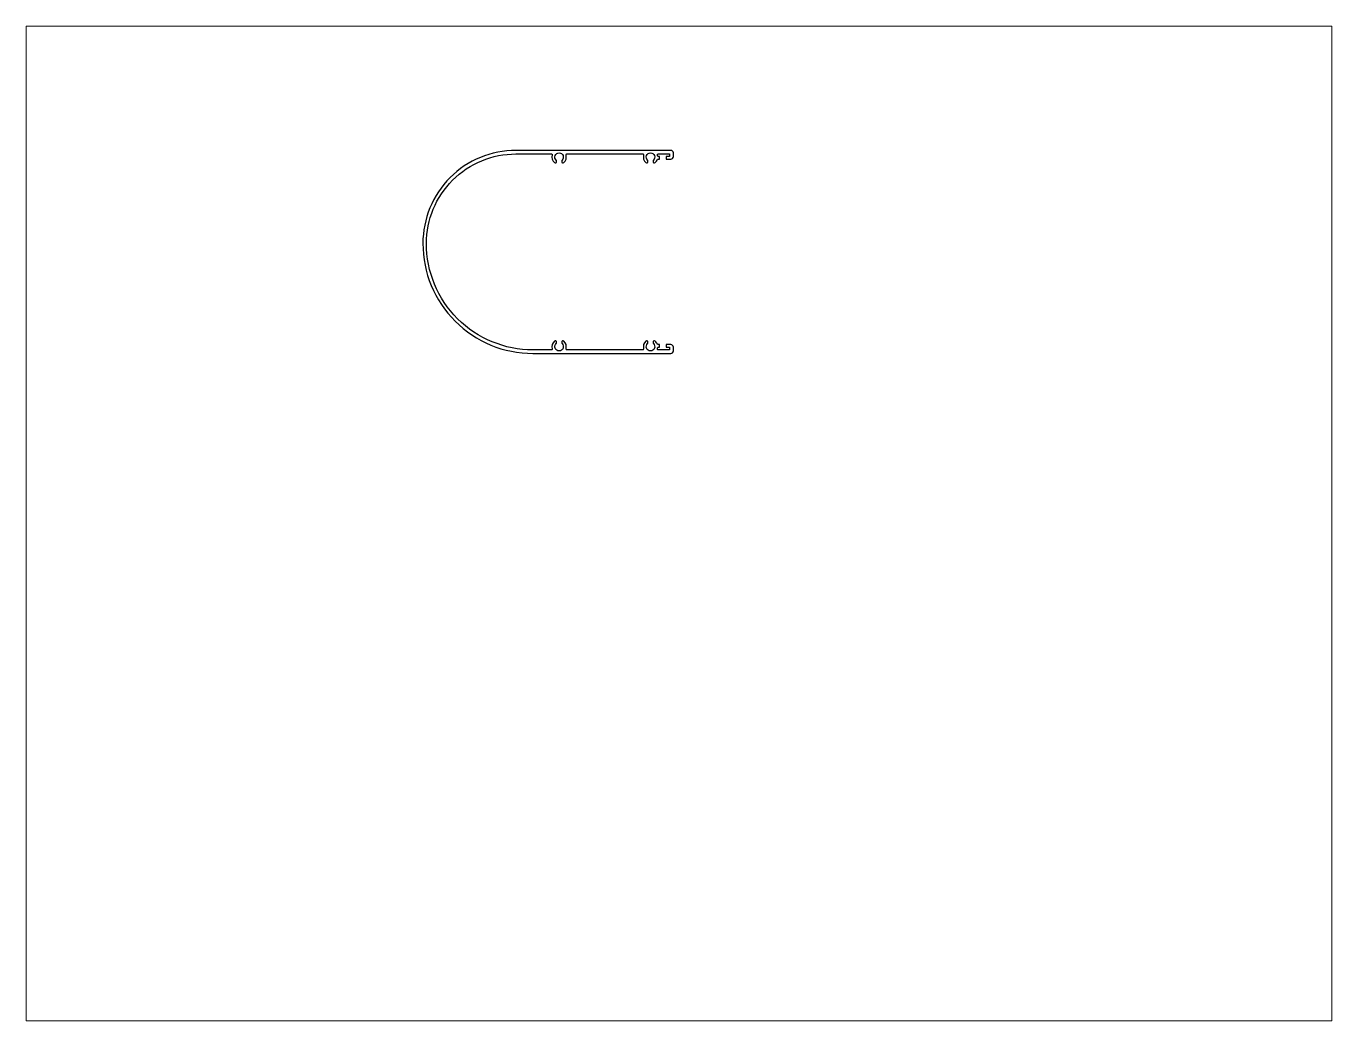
# Paper-space layout 'Layout1' of a CAD drawing. Extents: x 27 to 240, y 20 to 183.
# The model-space entities are those that its viewports show. They can reach past a viewport. Long polylines and large blocks are cut down to what shows.
import ezdxf

# ---------------------------------------------------------------- set-up
doc = ezdxf.new("R2010")
doc.units = 0
doc.header["$LTSCALE"] = 15
doc.layers.get('0').update_dxf_attribs({"linetype": 'CONTINUOUS'})

msp = doc.modelspace()

# ---------------------------------------------------------------- linework, layer by layer
at = {"color": 0, "linetype": 'BYBLOCK', "ltscale": 0.05}
msp.add_lwpolyline([(186.75, 237.94), (188.1, 237.94, 0.414214), (188.85, 238.69), (188.85, 239.79, 0.414214), (188.1, 240.54), (142.35, 240.54, 0.414214), (114.85, 213.04, 0.414214), (147.35, 180.54), (188.1, 180.54, 0.414214), (188.85, 181.29), (188.85, 182.39, 0.414214), (188.1, 183.14), (186.75, 183.14), (186.75, 182.39), (187.75, 182.39), (187.75, 181.59), (184.37, 181.59, -0.504817), (184.13, 181.91, 0.057196), (184.22, 182.39), (184.75, 182.39), (184.75, 183.14), (184.14, 183.14, 0.147641), (183.46, 184.17, 0.637102), (182.85, 183.88), (182.85, 183.71, 0.204302), (182.96, 183.44, -2.486759), (181.23, 183.44, 0.204302), (181.35, 183.71), (181.35, 183.88, 0.637102), (180.73, 184.17, 0.301616), (180.07, 181.91, -0.504817), (179.83, 181.59), (157.37, 181.59, -0.504817), (157.13, 181.91, 0.301616), (156.46, 184.17, 0.637102), (155.85, 183.88), (155.85, 183.71, 0.204302), (155.96, 183.44, -2.486759), (154.23, 183.44, 0.204302), (154.35, 183.71), (154.35, 183.88, 0.637102), (153.73, 184.17, 0.301616), (153.07, 181.91, -0.504817), (152.83, 181.59), (147.35, 181.59, -0.414214), (115.9, 213.04, -0.414214), (142.35, 239.49), (152.83, 239.49, -0.504817), (153.07, 239.17, 0.301616), (153.73, 236.91, 0.637102), (154.35, 237.2), (154.35, 237.37, 0.204302), (154.23, 237.64, -2.486759), (155.96, 237.64, 0.204302), (155.85, 237.37), (155.85, 237.2, 0.637102), (156.46, 236.91, 0.301616), (157.13, 239.17, -0.504817), (157.37, 239.49), (179.83, 239.49, -0.504817), (180.07, 239.17, 0.301616), (180.73, 236.91, 0.637102), (181.35, 237.2), (181.35, 237.37, 0.204302), (181.23, 237.64, -2.486759), (182.96, 237.64, 0.204302), (182.85, 237.37), (182.85, 237.2, 0.637102), (183.46, 236.91, 0.147641), (184.14, 237.94), (184.75, 237.94), (184.75, 238.69), (184.22, 238.69, 0.057196), (184.13, 239.17, -0.504817), (184.37, 239.49), (187.75, 239.49), (187.75, 238.69), (186.75, 238.69)], format="xyb", close=True, dxfattribs=at)

psp = doc.layouts.get("Layout1")

# ---------------------------------------------------------------- viewports
at = {"layer": '0', "color": 0, "linetype": 'BYBLOCK', "ltscale": 0.05}
psp.add_viewport(center=(133.35, 101.6), size=(213.36, 162.56), view_center_point=(190.51, 130.3), view_height=293.8955, dxfattribs=at)

doc.saveas('drawing.dxf')
